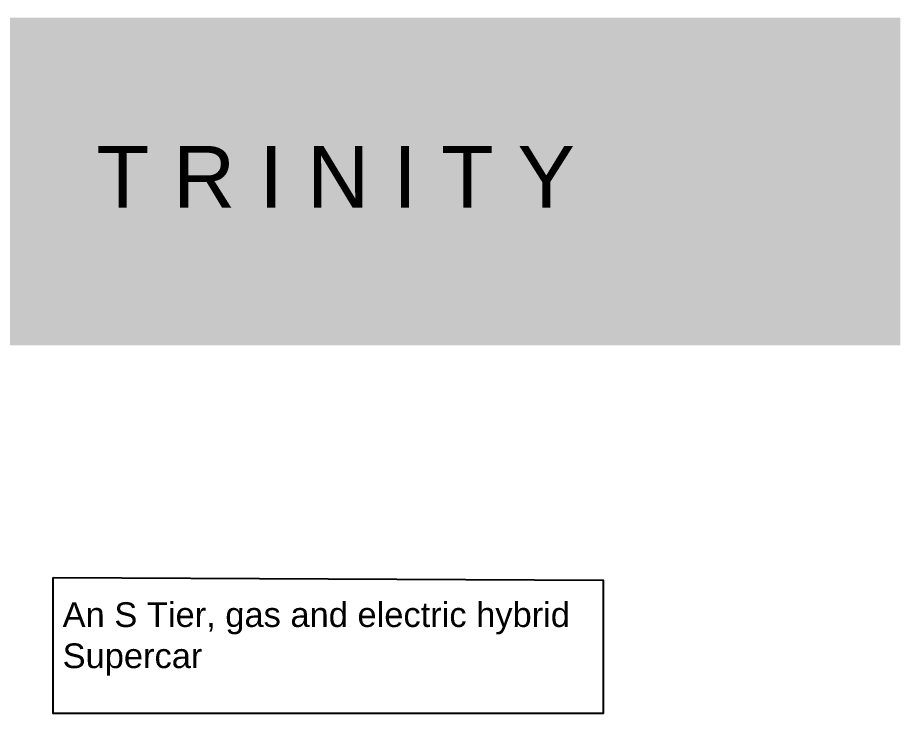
# Model space of a CAD drawing. Header units: inches. Extents: x 452 to 750, y 399 to 575.
# Drawn here: x 562.1 to 662.4, y 496 to 575 of the extents above; entities that cross this region are included whole.
import ezdxf

# ---------------------------------------------------------------- set-up
doc = ezdxf.new("R2010")
doc.units = ezdxf.units.IN
doc.header["$MEASUREMENT"] = 0
doc.styles.get("Standard").update_dxf_attribs({"font": 'Arial.ttf', "height": 2.8})

msp = doc.modelspace()

# ---------------------------------------------------------------- hatches: boundary and pattern name
at = {"true_color": 0x323232}
h = msp.add_hatch(color=250, dxfattribs=at)
h.dxf.hatch_style = 1
h.paths.add_polyline_path([(662.3530969899077, 537.8451854332989), (662.3530969899077, 575.048245394886), (537.400394926068, 575.048245394886), (537.400394926068, 537.8451854332989)])
h.paths.add_polyline_path([(569.1106593314609, 549.6463623646209), (626.9394451431934, 549.6463623646209), (626.9394451431934, 564.071328258209), (569.1106593314609, 564.071328258209)], flags=24)
h = msp.add_hatch()
h.set_pattern_fill('CLAY')
h.set_pattern_definition([(0, (0, 0), (0, 0.1875), []), (0, (0, 0.03125), (0, 0.1875), []), (0, (0, 0.0625), (0, 0.1875), []), (0, (0, 0.125), (0, 0.1875), [0.1875, -0.125])])
h.paths.add_polyline_path([(537.400394926068, 537.8451854332989), (662.3530969899077, 537.8451854332989), (662.3530969899077, 575.048245394886), (537.400394926068, 575.048245394886)])
h.paths.add_polyline_path([(569.1106593314609, 549.6463623646209), (626.9394451431934, 549.6463623646209), (626.9394451431934, 564.071328258209), (569.1106593314609, 564.071328258209)], flags=24)
h = msp.add_hatch(color=256)
h.dxf.hatch_style = 1
h.set_gradient(color1=(87, 49, 112), color2=(29, 29, 29), tint=1, name='INVSPHERICAL')
h.paths.add_polyline_path([(537.400394926068, 575.048245394886), (537.400394926068, 537.8451854332989), (662.3530969899077, 537.8451854332989), (662.3530969899077, 575.048245394886)])
h.paths.add_polyline_path([(569.1106593314609, 549.6463623646209), (626.9394451431934, 549.6463623646209), (626.9394451431934, 564.071328258209), (569.1106593314609, 564.071328258209)], flags=24)

# ---------------------------------------------------------------- linework, layer by layer
msp.add_lwpolyline([(566.1498221969598, 511.4598334488069), (628.5932233180104, 511.1522806567557), (628.5932233180104, 496.0343502713497), (566.1498221969598, 496.0343502713497)], close=True)

# ---------------------------------------------------------------- texts
at = {"attachment_point": 1}
for s, insert, char_height in [('{\\C16;\\c133;T R I N I T Y}', (571.0898544201375, 560.4686679580725), 7), (' An S Tier, gas and electric hybrid\\P Supercar', (566.1498221969598, 508.6439719362318), 2.8)]:
    msp.add_mtext_dynamic_manual_height_columns(s, width=62.44340112105056, gutter_width=14, heights=[0], dxfattribs=dict(at, insert=insert, char_height=char_height))

doc.saveas('drawing.dxf')
